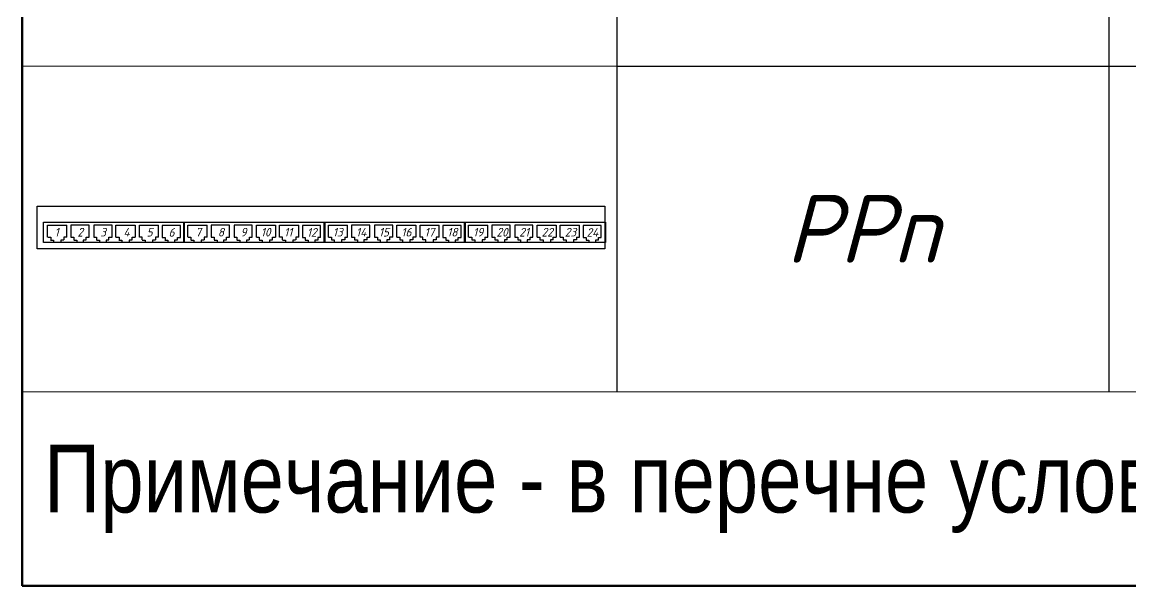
# Model space of a CAD drawing. Header units: millimetres. Extents: x 4247 to 622543, y -201358 to 142419.
# Drawn here: x 142640 to 146291, y -144667 to -142810 of the extents above; entities that cross this region are included whole.
import ezdxf

# ---------------------------------------------------------------- set-up
doc = ezdxf.new("R2010")
doc.units = ezdxf.units.MM
doc.styles.add('GOST-2.304_Type-B_italic', font='GOST_Common Italic.ttf')

# ---------------------------------------------------------------- blocks, each defined once
blk = doc.blocks.new('*T511')
at = {"color": 0, "lineweight": 50, "transparency": 16777216}
for p, q in [((0, 0), (14652.5, 0)), ((0, 0), (0, -6646.3)), ((14652.5, 0), (14652.5, -6646.3)), ((0, -639.5), (14652.5, -639.5)), ((0, -6646.3), (14652.5, -6646.3))]:
    blk.add_line(p, q, dxfattribs=at)
at = {"color": 0, "lineweight": -2, "transparency": 16777216}
for p, q in [((3578.2, 0), (3578.2, -639.5)), ((12277.4, 0), (12277.4, -6006.8)), ((1958.5, -639.5), (1958.5, -2786.4)), ((1958.5, -3859.9), (1958.5, -6006.8)), ((3578.2, -3859.9), (3578.2, -6006.8))]:
    blk.add_line(p, q, dxfattribs=at)
at = {"color": 0, "linetype": 'ByBlock', "lineweight": -2, "transparency": 16777216}
for p, q in [((3578.2, -639.5), (3578.2, -3859.9)), ((1958.5, -1713), (14652.5, -1713)), ((1958.5, -2786.4), (14652.5, -2786.4)), ((1958.5, -2786.4), (1958.5, -3859.9)), ((1958.5, -3859.9), (14652.5, -3859.9)), ((1958.5, -4933.3), (14652.5, -4933.3))]:
    blk.add_line(p, q, dxfattribs=at)
at = {"color": 0, "lineweight": 0, "transparency": 16777216}
for p, q in [((0, -1713), (1958.5, -1713)), ((0, -2786.4), (1958.5, -2786.4)), ((0, -3859.9), (1958.5, -3859.9)), ((0, -4933.3), (1958.5, -4933.3)), ((0, -6006.8), (14652.5, -6006.8))]:
    blk.add_line(p, q, dxfattribs=at)
at = {"color": 0, "transparency": 16777216, "style": 'GOST-2.304_Type-B_italic'}
for s, insert, char_height, width, attachment_point in [('Примечание', (13464.9, -319.8), 223.64, 2372.345, 5), ('Поз. обозначение', (1789.1, -319.8), 223.637, 3575.507, 5), ('Наменование', (7927.8, -319.8), 223.637, 8696.557, 5), (' Устанавливаемая компьютерная розетка  RJ45', (3579.5, -1176.2), 223.637, 8696.557, 4), ('ETHn', (2768.3, -1176.2), 223.64, 1617.047, 5), (' Патч-кор{\\C256;\\c0;д LSLTx }RJ-45', (3579.5, -2249.7), 223.637, 8696.557, 4), ('PCn', (2768.3, -2249.7), 223.64, 1617.047, 5), ('RJn', (2768.3, -3323.1), 223.64, 1617.047, 5), (' Коннектор RJ-45, монтируемый на кабельную линию', (3579.5, -3323.1), 223.637, 8696.557, 4), (' {\\fISOCPEUR|b0|i0|c204|p34;\\C256;Маршрутизатор} (коммутатор 3-го уровня, 24xRJ45)', (3579.5, -4396.6), 223.637, 8696.557, 4), ('Поставляется ДИТ', (13464.9, -4396.6), 223.637, 2372.345, 5), ('ESn', (2768.3, -4396.6), 223.64, 1617.047, 5), ('PPn', (2768.3, -5470.1), 223.64, 1617.047, 5), (' Патч-панель ', (3579.5, -5470.1), 223.637, 8696.557, 4), ('{\\fArial Narrow|b0|i0|c204|p34; Примечание - в перечне условных обозначений:  n - порядковый номер устройства}', (1.3, -6326.5), 223.6369, 14649.776, 4)]:
    blk.add_mtext(s, dxfattribs=dict(at, insert=insert, char_height=char_height, width=width, attachment_point=attachment_point))

msp = doc.modelspace()

# ---------------------------------------------------------------- linework, layer by layer
at = {"lineweight": 25}
msp.add_lwpolyline([(144559.036, -143556.599), (142689.664, -143556.599), (142689.664, -143415.671), (144559.036, -143415.671)], close=True, dxfattribs=at)
for points in [[(143081.82, -143535.94), (142710.551, -143535.94), (142710.551, -143468.437), (143081.82, -143468.437)], [(143065.832, -143468.436), (143174.193, -143468.436), (143174.193, -143535.94), (143065.832, -143535.94)], [(143543.685, -143535.94), (143173.009, -143535.94), (143173.009, -143468.437), (143543.685, -143468.437)], [(143528.29, -143468.436), (143636.651, -143468.436), (143636.651, -143535.94), (143528.29, -143535.94)], [(144006.143, -143535.94), (143634.874, -143535.94), (143634.874, -143468.437), (144006.143, -143468.437)], [(143990.155, -143468.436), (144098.516, -143468.436), (144098.516, -143535.94), (143990.155, -143535.94)], [(144468.008, -143535.94), (144097.332, -143535.94), (144097.332, -143468.437), (144468.008, -143468.437)], [(144452.613, -143468.436), (144560.974, -143468.436), (144560.974, -143535.94), (144452.613, -143535.94)], [(142724.17, -143518.176), (142724.17, -143479.095), (142786.936, -143479.095)], [(142787.529, -143518.176), (142787.529, -143479.095)], [(142860.953, -143518.176), (142860.953, -143479.095), (142800.556, -143479.095), (142800.556, -143518.176)], [(142936.155, -143518.176), (142936.155, -143479.095), (142875.757, -143479.095), (142875.757, -143518.176)], [(142949.182, -143518.176), (142949.182, -143479.095), (143012.54, -143479.095), (143012.54, -143518.176)], [(143035.633, -143527.058), (143035.633, -143518.176), (143026.159, -143518.176), (143026.159, -143479.095), (143088.925, -143479.095)], [(143088.925, -143518.176), (143088.925, -143479.095)], [(143161.166, -143519.36), (143161.166, -143479.687), (143100.768, -143479.687), (143100.768, -143519.36)], [(143186.036, -143518.176), (143186.036, -143479.095), (143249.394, -143479.095)], [(143249.394, -143518.176), (143249.394, -143479.095)], [(143323.411, -143518.176), (143323.411, -143479.095), (143263.013, -143479.095), (143263.013, -143518.176)], [(143398.02, -143479.095), (143338.214, -143479.095), (143338.214, -143518.176)], [(143398.02, -143518.176), (143398.02, -143479.095)], [(143411.639, -143518.176), (143411.639, -143479.095), (143474.406, -143479.095), (143474.406, -143518.176)], [(143497.499, -143527.058), (143497.499, -143518.176), (143488.025, -143518.176), (143488.025, -143479.095), (143550.791, -143479.095)], [(143550.791, -143518.176), (143550.791, -143479.095)], [(143623.031, -143479.687), (143563.226, -143479.687), (143563.226, -143519.36)], [(143623.031, -143519.36), (143623.031, -143479.687)], [(143648.493, -143518.176), (143648.493, -143479.095), (143711.26, -143479.095)], [(143711.852, -143518.176), (143711.852, -143479.095)], [(143785.277, -143518.176), (143785.277, -143479.095), (143724.879, -143479.095), (143724.879, -143518.176)], [(143860.478, -143479.095), (143800.08, -143479.095), (143800.08, -143518.176)], [(143860.478, -143518.176), (143860.478, -143479.095)], [(143874.097, -143518.176), (143874.097, -143479.095), (143936.863, -143479.095), (143936.863, -143518.176)], [(143969.431, -143535.94), (143969.431, -143527.058), (143959.956, -143527.058), (143959.956, -143518.176), (143950.482, -143518.176), (143950.482, -143479.095), (144013.249, -143479.095)], [(144013.249, -143518.176), (144013.249, -143479.095)], [(144085.489, -143479.687), (144025.091, -143479.687), (144025.091, -143519.36)], [(144085.489, -143519.36), (144085.489, -143479.687)], [(144110.359, -143518.176), (144110.359, -143479.095), (144173.717, -143479.095)], [(144173.717, -143518.176), (144173.717, -143479.095)], [(144247.734, -143479.095), (144187.336, -143479.095), (144187.336, -143518.176)], [(144247.734, -143518.176), (144247.734, -143479.095)], [(144322.343, -143479.095), (144262.538, -143479.095), (144262.538, -143518.176)], [(144322.343, -143518.176), (144322.343, -143479.095)], [(144335.962, -143518.176), (144335.962, -143479.095), (144398.729, -143479.095), (144398.729, -143518.176)], [(144412.348, -143518.176), (144412.348, -143479.095), (144475.706, -143479.095)], [(144475.706, -143518.176), (144475.706, -143479.095)], [(144547.355, -143479.687), (144487.549, -143479.687), (144487.549, -143519.36)], [(144547.355, -143519.36), (144547.355, -143479.687)], [(142724.762, -143518.176), (142734.236, -143518.176), (142734.236, -143527.058)], [(142733.644, -143527.65), (142743.711, -143527.65), (142743.711, -143536.532)], [(142777.462, -143527.65), (142767.988, -143527.65), (142767.988, -143536.532)], [(142787.529, -143518.176), (142777.462, -143518.176), (142777.462, -143527.058)], [(142800.556, -143518.176), (142810.622, -143518.176), (142810.622, -143527.058)], [(142810.03, -143527.65), (142820.096, -143527.65), (142820.096, -143536.532)], [(142850.887, -143527.65), (142841.413, -143527.65), (142841.413, -143536.532)], [(142851.479, -143527.058), (142851.479, -143518.176), (142860.953, -143518.176)], [(142875.757, -143518.176), (142885.231, -143518.176), (142885.231, -143527.058)], [(142885.231, -143527.65), (142894.705, -143527.65), (142894.705, -143536.532)], [(142926.088, -143527.65), (142916.614, -143527.65), (142916.614, -143536.532)], [(142926.088, -143527.058), (142926.088, -143518.176), (142936.155, -143518.176)], [(142949.182, -143518.176), (142959.248, -143518.176), (142959.248, -143527.058)], [(142958.656, -143527.65), (142968.722, -143527.65), (142968.722, -143536.532)], [(143002.474, -143527.65), (142992.407, -143527.65), (142992.407, -143536.532)], [(143002.474, -143527.058), (143002.474, -143518.176), (143012.54, -143518.176)], [(143035.041, -143527.65), (143045.107, -143527.65), (143045.107, -143536.532)], [(143078.859, -143527.65), (143069.385, -143527.65), (143069.385, -143536.532)], [(143088.925, -143518.176), (143078.859, -143518.176), (143078.859, -143527.058)], [(143100.768, -143519.36), (143110.834, -143519.36)], [(143110.242, -143528.242), (143119.717, -143528.242), (143119.717, -143537.124)], [(143110.834, -143519.36), (143110.834, -143527.65)], [(143151.1, -143528.242), (143141.626, -143528.242), (143141.626, -143537.124)], [(143151.692, -143527.65), (143151.692, -143519.36), (143161.166, -143519.36)], [(143186.628, -143518.176), (143196.102, -143518.176), (143196.102, -143527.058)], [(143196.102, -143527.65), (143205.576, -143527.65), (143205.576, -143536.532)], [(143239.328, -143527.65), (143229.854, -143527.65), (143229.854, -143536.532)], [(143249.394, -143518.176), (143239.92, -143518.176), (143239.92, -143527.058)], [(143263.013, -143518.176), (143272.487, -143518.176), (143272.487, -143527.058)], [(143272.487, -143527.65), (143281.962, -143527.65), (143281.962, -143536.532)], [(143313.345, -143527.65), (143303.278, -143527.65), (143303.278, -143536.532)], [(143313.345, -143527.058), (143313.345, -143518.176), (143323.411, -143518.176)], [(143338.214, -143518.176), (143347.689, -143518.176), (143347.689, -143527.058)], [(143347.096, -143527.65), (143357.163, -143527.65), (143357.163, -143536.532)], [(143387.954, -143527.65), (143378.48, -143527.65), (143378.48, -143536.532)], [(143388.546, -143527.058), (143388.546, -143518.176), (143398.02, -143518.176)], [(143411.639, -143518.176), (143421.113, -143518.176), (143421.113, -143527.058)], [(143421.113, -143527.65), (143430.588, -143527.65), (143430.588, -143536.532)], [(143464.339, -143527.65), (143454.865, -143527.65), (143454.865, -143536.532)], [(143464.931, -143527.058), (143464.931, -143518.176), (143474.406, -143518.176)], [(143497.499, -143527.65), (143506.973, -143527.65), (143506.973, -143536.532)], [(143540.725, -143527.65), (143531.25, -143527.65), (143531.25, -143536.532)], [(143550.791, -143518.176), (143541.317, -143518.176), (143541.317, -143527.058)], [(143563.226, -143519.36), (143572.7, -143519.36)], [(143572.7, -143519.36), (143572.7, -143527.65)], [(143572.7, -143528.242), (143582.174, -143528.242), (143582.174, -143537.124)], [(143623.031, -143519.36), (143613.557, -143519.36), (143613.557, -143527.65), (143604.083, -143527.65), (143604.083, -143536.532)], [(143649.085, -143518.176), (143658.56, -143518.176), (143658.56, -143527.058), (143668.034, -143527.058), (143668.034, -143535.94)], [(143702.378, -143518.176), (143702.378, -143527.058), (143692.311, -143527.058), (143692.311, -143535.94)], [(143702.378, -143518.176), (143711.852, -143518.176)], [(143724.879, -143518.176), (143734.945, -143518.176), (143734.945, -143527.058), (143744.419, -143527.058), (143744.419, -143535.94)], [(143775.802, -143527.058), (143765.736, -143527.058), (143765.736, -143535.94)], [(143775.802, -143527.058), (143775.802, -143518.176), (143785.277, -143518.176)], [(143800.08, -143518.176), (143810.146, -143518.176), (143810.146, -143527.058), (143819.62, -143527.058), (143819.62, -143535.94)], [(143860.478, -143518.176), (143850.411, -143518.176), (143850.411, -143527.058), (143840.937, -143527.058), (143840.937, -143535.94)], [(143874.097, -143518.176), (143883.571, -143518.176), (143883.571, -143527.058), (143893.045, -143527.058), (143893.045, -143535.94)], [(143936.863, -143518.176), (143926.797, -143518.176), (143926.797, -143527.058), (143917.323, -143527.058), (143917.323, -143535.94)], [(144003.775, -143527.058), (143993.708, -143527.058), (143993.708, -143535.94)], [(144013.249, -143518.176), (144003.774, -143518.176), (144003.774, -143527.058)], [(144025.091, -143519.36), (144035.158, -143519.36), (144035.158, -143527.65), (144044.632, -143527.65), (144044.632, -143536.532)], [(144076.015, -143527.65), (144065.949, -143527.65), (144065.949, -143536.532)], [(144076.015, -143527.65), (144076.015, -143519.36), (144085.489, -143519.36)], [(144110.951, -143518.176), (144121.017, -143518.176), (144121.017, -143527.058), (144130.491, -143527.058), (144130.491, -143535.94)], [(144164.243, -143518.176), (144164.243, -143527.058), (144154.769, -143527.058), (144154.769, -143535.94)], [(144164.243, -143518.176), (144173.717, -143518.176)], [(144187.336, -143518.176), (144196.811, -143518.176), (144196.811, -143527.058), (144206.877, -143527.058), (144206.877, -143535.94)], [(144237.668, -143527.058), (144228.194, -143527.058), (144228.194, -143535.94)], [(144237.668, -143527.058), (144237.668, -143518.176), (144247.734, -143518.176)], [(144262.538, -143518.176), (144272.012, -143518.176), (144272.012, -143527.058), (144281.486, -143527.058), (144281.486, -143535.94)], [(144312.869, -143527.058), (144303.395, -143527.058), (144303.395, -143535.94)], [(144312.869, -143527.058), (144312.869, -143518.176), (144322.343, -143518.176)], [(144335.962, -143518.176), (144345.436, -143518.176), (144345.436, -143527.058), (144355.503, -143527.058), (144355.503, -143535.94)], [(144389.255, -143527.058), (144379.78, -143527.058), (144379.78, -143535.94)], [(144389.255, -143527.058), (144389.255, -143518.176), (144398.729, -143518.176)], [(144412.348, -143518.176), (144421.822, -143518.176), (144421.822, -143527.058), (144431.888, -143527.058), (144431.888, -143535.94)], [(144465.64, -143527.058), (144456.166, -143527.058), (144456.166, -143535.94)], [(144465.64, -143518.176), (144465.64, -143527.058)], [(144465.64, -143518.176), (144475.706, -143518.176)], [(144487.549, -143519.36), (144497.023, -143519.36), (144497.023, -143527.65), (144506.497, -143527.65), (144506.497, -143536.532)], [(144537.881, -143527.65), (144528.406, -143527.65), (144528.406, -143536.532)], [(144537.88, -143527.65), (144537.88, -143519.36), (144547.355, -143519.36)]]:
    msp.add_lwpolyline(points, dxfattribs=at)

# ---------------------------------------------------------------- block references
msp.add_blockref('*T511', (142640.31, -138020.876))

# ---------------------------------------------------------------- texts
at = {"attachment_point": 7, "style": 'GOST-2.304_Type-B_italic'}
for s, insert, char_height in [('1 ', (142747.039, -143516.031), 28.4225), ('2', (142822.125, -143516.031), 28.422), ('3', (142897.326, -143516.031), 28.422), ('4', (142973.712, -143516.031), 28.422), ('5', (143050.097, -143516.031), 28.422), ('6', (143122.337, -143516.624), 28.422), ('7', (143210.566, -143516.031), 28.422), ('8', (143284.583, -143516.031), 28.422), ('9', (143359.192, -143516.031), 28.422), ('10', (143426.084, -143516.031), 28.4225), ('11', (143502.701, -143516.031), 28.4225), ('12', (143577.902, -143516.624), 28.4225), ('13', (143663.17, -143516.031), 28.4225), ('14', (143739.555, -143516.031), 28.4225), ('15', (143814.756, -143516.031), 28.4225), ('16', (143888.773, -143516.031), 28.4225), ('17', (143965.159, -143516.031), 28.4225), ('18', (144039.768, -143516.031), 28.4225), ('19', (144125.035, -143516.031), 28.4225), ('20', (144202.013, -143516.031), 28.4225), ('21', (144277.214, -143516.031), 28.4225), ('22', (144350.639, -143516.031), 28.4225), ('23', (144427.024, -143516.031), 28.4225), ('24', (144498.473, -143516.844), 28.4225)]:
    msp.add_mtext(s, dxfattribs=dict(at, insert=insert, char_height=char_height))

doc.saveas('drawing.dxf')
